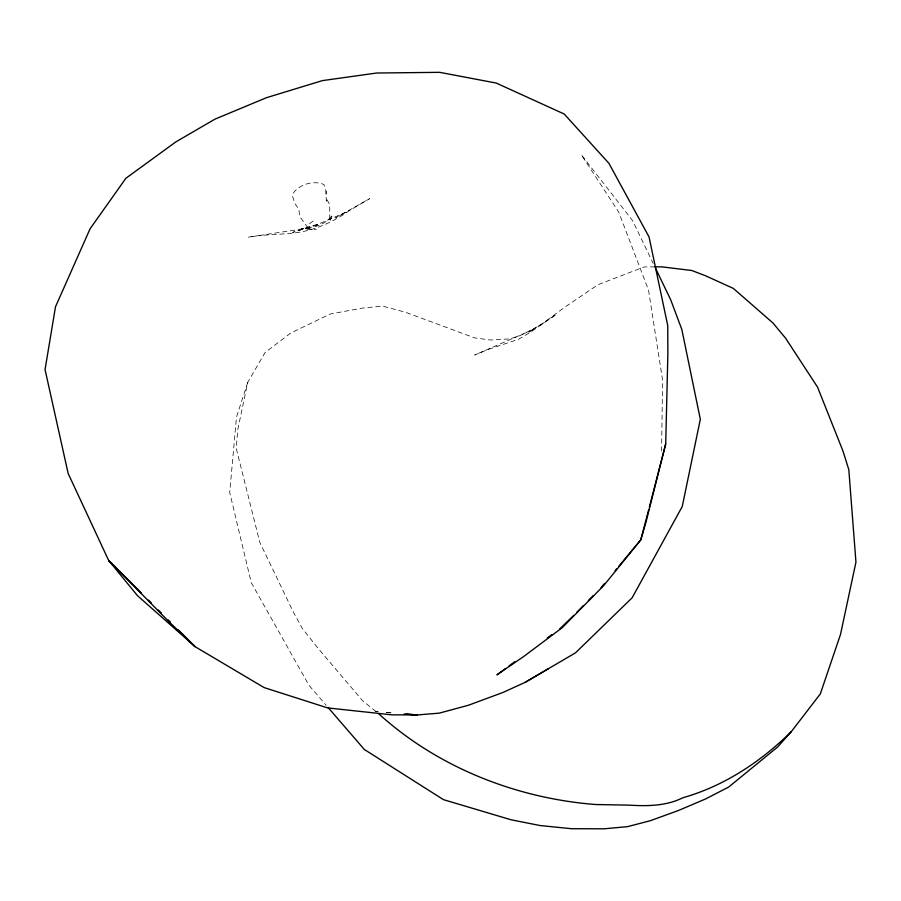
<?xml version="1.0" encoding="UTF-8"?>
<svg xmlns="http://www.w3.org/2000/svg" width="901" height="901" viewBox="0 0 901 901"><rect width="100%" height="100%" fill="white"/><g stroke="black" fill="none" stroke-linecap="round" stroke-linejoin="round"><path stroke-width="0.68" stroke-dasharray="4.5 3.38" d="M661.604 451.108L662.55 379.884L648.551 290.201L618.717 212.095L581.269 154.69L632.558 220.576L653.157 263.351M654.836 266.876L644.136 266.955L598.016 284.693L563.981 307.725L540.983 324.889L519.956 335.713L509.898 338.866L490.279 340.026L474.5 337.83L405.36 312.208L382.598 306.115L362.461 308.086L330.262 314.01L290.708 333.043L265.052 352.55L247.764 382.328L237.751 429.664L236.22 448.293L259.803 542.357L293.039 611.43L302.319 628.459L317.783 647.932L362.393 700.516L376.314 711.801M247.764 382.328L236.49 417.073L229.71 492.498L251.233 582.575L308.987 685.346L326.218 705.314M313.188 221.004L309.584 223.606L308.018 226.061L308.052 227.942L311.217 229.518L316.183 229.361M375.402 711.542L378.195 711.767M386.585 712.443L392.172 712.894M375.143 711.587L377.902 711.824M386.169 712.522L390.302 712.882M311.217 229.518L301.317 228.663C312.816 228.539 325.971 224.698 332.649 214.742L329.766 221.511L329.71 204.527L326.23 198.479L326.308 201.126L326.038 191.113L323.921 184.514C313.627 179.975 298.67 184.401 292.667 194.075L292.701 196.801L294.818 203.401L298.85 209.257L299.616 216.375L308.052 227.942M326.038 191.113L326.128 194.12M554.993 315.361L531.106 331.771L518.661 339.215L488.015 349.52L474.681 355.028L534.361 329.034L528.842 332.165L554.993 315.361M349.982 210.203C335.532 220.554 319.348 228.268 301.88 231.794C284.142 235.037 265.964 233.821 248.18 237.222L302.319 228.922L319.258 224.293L292.611 232.402L319.506 223.606L346.322 212.073L335.521 217.918L369.601 198.682L349.982 210.203"/><path stroke-width="1.35" d="M649.339 507.184L665.704 443.945L667.878 353.766L667.742 325.599L649.047 236.94L608.907 163.295L564.184 114.01L496.226 83.061L439.632 72.328L376.584 73.026L322.333 80.628L266.482 97.691L214.979 119.135L175.83 141.907L125.87 178.297L90.066 228.809L55.502 306.79L45.05 369.568L68.161 473.487L108.672 560.478L137.504 595.674L195.1 646.67L264.128 687.598L327.649 707.916L391.867 714.842L417.309 714.943L439.215 713.153L468.497 705.224L503.085 692.418L525.249 682.305L575.548 652.797L632.153 597.768L682.271 506.463L700.325 419.28L681.843 329.541L670.727 299.83L655.579 268.374M665.704 443.945L645.961 522.265L640.78 539.857L603.828 585.47L562.247 627.659L523.582 656.592L496.913 674.883L505.788 668.328M648.63 509.898L640.78 539.857L618.705 566.436M328.032 707.42L364.308 749.452L443.472 799.66L511.07 819.786L540.048 825.53L571.403 828.706L604.064 828.807L627.558 826.645L650.353 820.698L678.498 810.483L705.686 798.905L728.729 787.012L777.552 747.053L791.371 731.567L820.304 693.95L840.487 634.529L855.95 562.123L848.81 469.612L842.852 450.714L817.534 387.103L785.571 338.157L772.957 322.997L733.346 288.421L705.517 275.762L691.81 270.503L661.525 266.82L654.836 266.876M601.046 587.7L604.582 583.443M615.169 570.682L616.937 568.565M573.746 615.372L559.769 628.875M576.674 612.398L583.499 605.483M588.364 600.539L593.241 595.606M791.371 731.567C760.951 761.615 724.325 786.01 682.913 797.734C666.008 806.204 647.109 806.215 628.707 805.134L595.651 804.525C516.115 798.297 437.762 767.461 378.454 713.536M509.121 665.873L514.674 661.784M547.29 637.942L551.829 634.642M525.249 682.305L548.439 668.666M404.076 714.054L417.309 714.943L406.137 714.031M141.457 593.173L108.672 560.478L169.073 621.803L195.1 646.67L178.218 629.822M148.406 600.1L151.391 603.073M158.339 610.011L161.324 612.984M168.284 619.922L170.266 621.904"/></g></svg>
